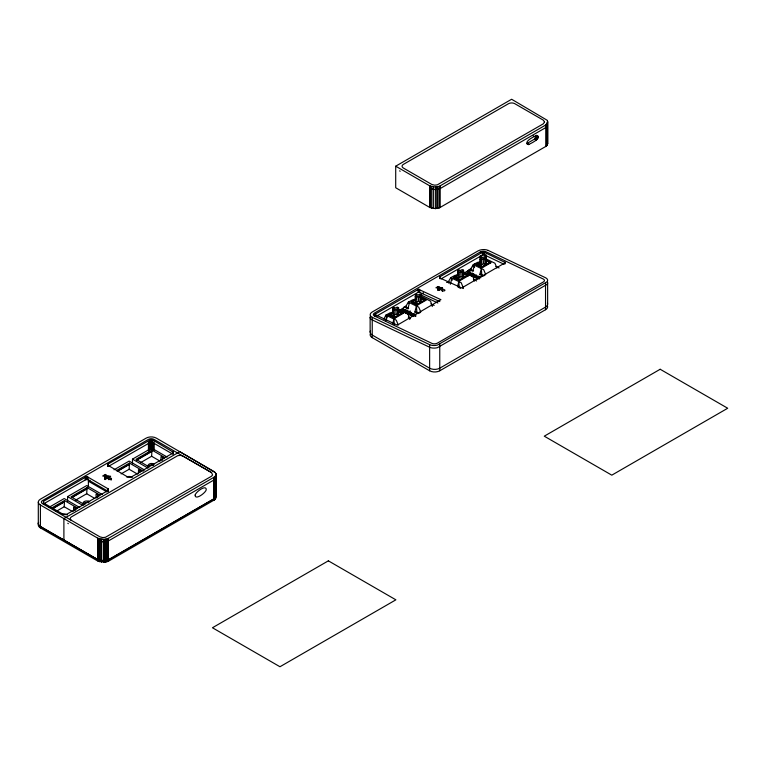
<?xml version="1.0" encoding="UTF-8"?>
<svg xmlns="http://www.w3.org/2000/svg" width="766" height="766" viewBox="0 0 766 766"><rect width="100%" height="100%" fill="white"/><g stroke="black" fill="none" stroke-linecap="round" stroke-linejoin="round"><path stroke-width="1.15" d="M38.539 523.896A7.162 4.136 0 0 0 40.397 527.889L98.153 561.258L104.961 562.215L104.961 560.913L101.524 560.932L98.134 559.975L63.904 540.154L63.884 518.592L179.809 451.672L215.313 472.622L215.926 474.393L215.935 495.803L214.652 498.455M56.215 511.353L64.2 506.747L64.536 500.571L77.433 508.011M75.71 500.093L86.702 493.754L87.037 487.578L99.925 495.028M88.387 486.946L88.387 481.201L89.976 480.282M97.952 559.869L97.77 538.163L98.134 559.975M105.076 479.612L105.076 477.314M121.133 473.876L129.128 469.261L129.464 463.095L116.48 470.583M140.638 462.616L151.62 456.268L151.965 450.102L164.853 457.541M107.623 466.37L108.293 463.88L150.49 439.722L152.635 439.923L173.164 452.122L172.494 453.309L130.641 477.381L128.152 477.266L107.623 465.067M395.716 166.184L395.706 187.756L429.965 207.557L435.366 208.62L439.301 207.912L546.474 146.047L547.728 143.587L547.728 121.995L547.115 120.224L511.631 99.254L395.716 166.184L429.965 185.966L435.366 187.028L439.301 186.32L545.852 124.944L547.728 121.995M429.592 207.347L429.592 185.755M97.77 559.755L40.397 526.615A7.162 4.136 0 0 1 38.539 522.623M374.909 314.472L397.315 325.148L440.929 299.669L418.523 289.289L375.12 314.184L375.043 316.262M528.348 144.611C522.441 141.729 535.75 135.774 536.679 135.4C542.587 138.282 529.277 144.228 528.348 144.611L526.673 143.644L535.003 138.828L536.468 135.793L536.468 138.158M215.658 498.446L215.715 473.407L215.658 498.446L214.671 499.738L108.379 561.239L104.961 562.215M385.681 320.743L386.945 315.669L387.117 317.967M392.632 324.056L393.896 318.982L394.318 324.727M415.948 315.161L402.648 308.822L404.209 306.994L407.933 308.765L409.446 302.685M418.092 313.61L414.885 312.078L416.398 305.998L416.895 312.882M450.36 284.272L451.873 278.192L452.045 280.49M457.561 286.57L458.824 281.495L459.246 287.24M483.02 276.124L479.803 274.592L481.326 268.512L481.824 275.406M393.092 310.948L393.13 311.092A3.026 1.589 -4.2 0 1 390.105 312.844L385.825 315.142L383.948 319.068M385.834 316.368L386.954 314.491M404.209 306.994L406.085 305.912L408.326 302.149L412.596 299.851A3.026 1.589 -4.2 0 0 415.517 298.52M408.326 303.384L409.446 301.498M446.635 282.501L448.512 281.419L450.753 277.656L455.033 275.358A3.026 1.589 -4.2 0 0 458.049 273.606L458.02 273.462M480.876 277.675L467.576 271.346L471.013 268.426L473.254 264.663L477.524 262.365A3.026 1.589 -4.2 0 0 480.55 260.622L480.512 260.469M472.699 266.836L474.374 264.021M215.16 497.919L215.667 496.971L215.658 475.552L214.652 476.864L214.671 499.738M43.499 501.309L43.499 502.936L63.31 514.398L66.077 514.647L107.939 490.585L108.379 488.986L88.08 477.189L85.936 476.998L43.499 501.309L43.499 503.913L85.936 479.593L88.08 479.784L107.939 491.236L107.939 488.631M38.549 522.45A7.162 4.136 0 0 0 40.407 526.443L98.163 559.783L104.971 560.741L108.389 559.764L214.049 498.762L215.189 497.728L215.179 476.318L215.179 499.202M439.741 276.861L439.741 277.924L461.754 287.939L505.407 262.614L484.256 252.225L482.695 252.138L439.741 276.861L439.875 278.652M214.671 498.446L108.36 559.946M105.612 475.552L106.417 475.083L105.335 474.46L102.682 475.992L105.057 476.442L104.693 477.965L105.88 479.056L106.934 478.444C104.492 476.998 108.437 475.59 109.586 476.912L110.639 476.308L105.612 475.552L106.11 478.434M104.99 479.095L105.057 476.442M439.042 286.924L438.372 287.307L438.564 289.998L439.234 289.615L439.042 286.924L438.142 286.494L435.931 287.777L437.903 288.006L437.597 289.184L439.052 290.161M399.067 311.379L403.251 313.371L402.543 312.997L395.122 317.287C383.124 312.576 393.427 313.734 395.151 318.053L388.869 315.056L393.226 312.471M420.515 297.888L425.752 300.387L425.044 300.013L417.614 304.303C405.626 299.592 415.928 300.751 417.642 305.06L411.371 302.072L415.727 299.487M462.942 273.395L468.179 275.884L467.471 275.521L460.05 279.801C448.053 275.09 458.355 276.258 460.069 280.567L453.798 277.579L458.154 274.994M486.487 260.909L490.671 262.901L489.972 262.527L482.542 266.817C470.554 262.106 480.856 263.265 482.57 267.573L476.299 264.586L480.655 262.001M488.143 250.405A7.172 3.763 -4.2 0 0 478.013 250.913L372.238 311.982A7.172 3.763 -4.2 0 0 372.247 317.315L429.63 344.652A7.191 3.773 -4.2 0 0 437.434 345.083L547.087 281.773A7.191 3.773 -4.2 0 0 545.536 277.742L488.143 250.396M172.494 451.365L172.494 453.96L152.635 442.518L150.49 442.327L108.293 466.475L108.293 463.88M376.336 316.291L418.715 291.98L439.856 301.603M440.977 278.948L482.886 254.829L484.447 254.915L504.143 264.299M393.207 312.796L392.853 307.932L393.983 307.281L395.543 308.028L397.238 307.051L398.579 307.693L398.933 312.557M415.565 297.859L415.354 294.939L416.474 294.297L418.045 295.044L419.73 294.067L421.08 294.709L421.434 299.573M458.135 275.31L457.781 270.446L458.901 269.795L460.471 270.542L462.166 269.575L463.507 270.216L463.861 275.08M480.655 262.47L480.282 257.462L481.402 256.811L482.973 257.558L484.658 256.581L486.008 257.223L486.362 262.087M49.101 507.274L64.2 498.551L79.75 507.532M67.571 501.232L67.571 496.607L86.702 485.567L102.242 494.539M114.019 469.797L129.128 461.075L144.669 470.056M132.489 463.746L132.489 459.131L151.62 448.081L167.17 457.063M392.738 309.655L394.078 310.297L395.763 309.32L397.334 310.067L398.464 309.416L398.818 314.28L397.688 314.931L396.118 314.184L394.433 315.161L393.092 314.52L392.738 309.655L394.423 308.679L392.853 307.932M421.08 294.709L419.395 295.686L420.965 296.432L421.31 301.297L420.189 301.948L418.619 301.191L416.934 302.168L415.584 301.526L415.229 296.662L416.924 295.695L415.354 294.939M457.656 272.169L459.006 272.811L460.692 271.834L462.262 272.581L463.392 271.93L463.746 276.794L462.616 277.445L461.046 276.698L459.361 277.675L458.011 277.033L457.656 272.169L459.351 271.193L457.781 270.446M486.008 257.223L484.313 258.199L485.883 258.946L486.238 263.81L485.117 264.462L483.547 263.715L481.862 264.691L480.512 264.05L480.158 259.186L481.843 258.209L480.282 257.462M423.521 292.794L420.333 294.642L437.884 303.001M51.552 508.069L64.536 500.571M87.037 487.578L71.056 496.808L84.94 504.823M151.965 450.102L135.984 459.322L148.872 466.762M398.579 307.693L396.893 308.669L408.067 314.165L409.791 319.527M415.229 296.662L416.58 297.304L418.265 296.327L419.835 297.084L420.965 296.432M463.507 270.216L461.821 271.183L472.995 276.679L474.432 280.988M480.158 259.186L481.508 259.827L483.193 258.851L484.763 259.597L485.883 258.946M53.218 508.021L63.205 502.247M71.717 497.335L86.702 488.689M117.141 471.119L128.123 464.77M136.645 459.849L150.624 451.777M52.557 508.787L64.536 501.874M72.052 497.527L87.037 488.88M105.612 478.147L106.417 477.687M117.476 471.31L129.464 464.387M136.98 460.05L151.965 451.394M393.36 311.973L391.225 313.438M415.861 298.979L413.726 300.454M458.288 274.487L456.153 275.961M480.789 261.493L478.645 262.968M393.207 312.202L388.467 315.037L394.969 318.129L403.634 313.131L398.99 310.91M415.708 299.219L410.969 302.043L417.47 305.136L426.135 300.138L420.563 297.486M458.135 274.716L453.395 277.551L459.897 280.643L468.562 275.645L462.99 272.993M480.636 261.733L475.887 264.557L482.389 267.66L491.054 262.652L486.41 260.44M390.133 314.328L392.92 312.72M411.371 302.072L414.492 300.262M453.798 277.579L458.777 274.697M476.299 264.586L480.349 262.25M406.583 307.97L406.449 306.084L405.319 306.735L408.68 308.334L407.933 308.765M447.746 282.233L448.876 281.582L449.01 283.477M471.511 270.494L471.368 268.598L470.247 269.249L473.608 270.848M403.797 307.855L399.775 310.182L413.19 316.578M471.463 268.885L464.694 272.696L478.118 279.092M467.576 271.346L469.635 270.159M438.583 289.96L439.454 289.452L438.794 288.543A1.475 0.776 -4.2 0 1 439.866 287.92L442.547 287.671L438.372 287.307M467.586 271.126A1.273 0.67 -4.2 0 0 467.586 272.074L468.821 272.658L470.238 271.834M404.994 310.776L403.979 311.36L403.893 310.144L402.657 309.55A1.273 0.67 -4.2 0 1 402.657 308.602M395.103 317.019L402.543 312.997L399.747 311.666M417.594 304.025L425.044 300.013L421.31 298.233M460.021 279.533L467.471 275.521L462.798 273.29M482.523 266.549L489.972 262.527L487.166 261.196M414.885 312.078L415.632 311.647L418.992 313.246L420.122 312.595M479.803 274.592L480.56 274.161L483.921 275.76L485.05 275.109M370.38 333.65A7.162 4.136 0 0 0 372.238 337.653L429.63 370.782A7.162 4.136 0 0 0 439.761 370.782L545.536 309.713A7.162 4.136 0 0 0 547.393 305.72M108.379 559.936L107.479 560.319L107.479 538.737L108.379 538.345L108.389 559.764M214.681 471.923L156.312 438.114A7.162 4.136 0 0 0 146.182 438.114L40.397 499.183A7.162 4.136 0 0 0 40.397 505.024L98.134 538.383L103.544 539.446L107.499 538.718L107.508 560.138M101.543 562.215L101.524 539.341L103.563 539.427L103.573 560.846M99.867 560.588L101.543 560.913M153.468 465.211L152.626 465A3.504 2.02 0 0 0 148.278 466.36M88.54 502.697L87.707 502.477A3.504 2.02 0 0 0 83.216 504.363M485.625 258.707L494.932 263.217L496.933 267.995M486.219 260.478L489.953 262.259M495.889 266.434L499.097 267.966M473.254 264.663L483.681 269.709L485.682 274.496M469.137 269.508L472.861 271.279L474.374 265.199L474.537 267.497M479.861 276.852L478.52 276.21L478.664 278.192M469.022 272.859L469.922 273.29L468.907 273.874L468.821 272.658M469.232 273.203L479.775 278.221M479.554 278.948L467.672 273.29A1.273 0.67 -4.2 0 1 467.672 272.342M462.779 273.022L467.452 275.243M473.388 279.427L476.596 280.959M450.753 277.656L461.18 282.702L463.181 287.48M462.549 288.102L463.468 288.533M458.058 287.145L460.586 288.351M442.327 288.772L444.567 289.845A1.197 0.622 -4.2 0 1 444.567 290.726A1.197 0.622 -4.2 0 1 442.882 290.812L440.642 289.749A1.197 0.622 -4.2 0 1 440.642 288.859A1.197 0.622 -4.2 0 1 442.327 288.772L442.528 291.463A1.197 0.622 -4.2 0 0 442.279 291.377M438.334 289.184L439.234 289.615M437.692 290.505L437.903 288.006M420.697 296.183L430.559 301.172L432.292 306.534M421.29 297.964L425.025 299.745M430.961 303.92L434.169 305.452M408.326 302.149L418.753 307.195L420.754 311.982M405.75 309.828L407.474 310.651L407.608 312.471M404.304 310.68L415.9 316.205M413.563 315.918L402.744 310.766A1.273 0.67 -4.2 0 1 402.543 309.971M398.789 310.948L402.523 312.729M408.46 316.913L410.605 317.928M408.326 317.641L410.002 318.436M385.825 315.142L396.261 320.178L398.253 324.966M60.083 537.981L63.904 540.154M71.544 520.449L42.609 503.75A3.983 2.298 0 0 1 41.441 502.123L41.488 501.768A3.983 2.298 0 0 1 42.609 500.504L148.422 439.406A3.983 2.298 0 0 1 150.605 438.765L151.228 438.736A3.983 2.298 0 0 1 154.043 439.406L211.588 472.622L212.594 474.987L211.454 476.26L105.44 537.292L102.816 537.588L100.001 536.88L71.544 520.449A4.452 2.576 0 0 1 71.544 516.811L177.808 455.636L180.527 455.387L182.988 456.105L211.588 472.622M536.583 135.343L538.077 136.204M538.144 136.76L535.903 135.467L535.903 137.832M536.401 136.415L538.077 137.382M536.2 137.076L537.876 138.043M533.107 135.85L536.2 137.631M535.894 137.727L537.56 138.694M535.482 138.33L537.158 139.297M535.003 138.828L536.679 139.795M534.496 139.201L536.171 140.168M527.18 143.424L528.856 144.391M164.144 458.432L160.994 456.613L161.013 460.672M151.62 456.268L160.075 461.151M132.489 459.131L148.039 468.103M129.464 463.095L143.347 471.109M141.643 471.425L138.493 469.606L138.512 473.666M129.128 469.261L137.574 474.144M111.156 478.377A1.197 0.689 0 0 1 111.156 479.353A1.197 0.689 0 0 1 109.471 479.353L107.221 478.061A1.197 0.689 0 0 1 107.221 477.084A1.197 0.689 0 0 1 108.906 477.084L111.156 478.377L111.156 480.11M105.057 479.037L104.569 476.155M88.387 481.201L107.039 491.973M99.216 495.908L96.066 494.099L96.085 498.159M86.702 493.754L94.208 498.092M67.571 496.607L83.111 505.589M76.715 508.902L73.574 507.082L73.584 511.152M64.2 506.747L72.655 511.621M429.592 188.359L435.366 189.623L440.191 188.551L545.852 127.549L547.46 125.748L547.115 122.819M97.77 540.767L103.544 542.041L108.36 540.959L214.02 479.956L215.639 478.166L215.715 476.012M399.641 170.847L400.158 171.297M67.81 523.264L68.337 523.714M547.115 141.815L547.728 143.587M215.935 495.803L215.734 473.398M215.734 494.989L215.907 495.995M504.986 262.096L505.12 263.897M484.256 252.225L484.447 254.915M484.763 259.597L485.117 264.462M483.786 252.081L483.988 254.772M483.241 252.052L483.432 254.743M482.695 252.138L482.886 254.829M483.193 258.851L483.547 263.715M482.226 252.33L482.427 255.021M481.508 259.827L481.862 264.691M476.193 274.917L476.347 276.938M474.068 275.999L473.924 274.017L472.574 273.376L472.718 275.358M472.402 273.165L472.526 274.994M469.817 271.94L470.046 275.042M462.262 272.581L462.616 277.445M460.692 271.834L461.046 276.698M459.006 272.811L459.361 277.675M438.784 287.509L438.975 290.199M438.142 286.494L438.276 288.294M419.596 289.347L419.787 292.038M419.835 297.084L420.189 301.948M419.079 289.261L419.27 291.951M418.523 289.289L418.715 291.98M418.006 289.424L418.198 292.124M418.265 296.327L418.619 301.191M416.58 297.304L416.934 302.168M415.095 314.28L415.229 316.099M415.076 316.32L414.933 314.338L413.592 313.696L413.736 315.678M411.265 312.394L411.419 314.424M410.116 310.852L410.375 314.424M409.14 313.486L408.996 311.503L407.646 310.862L407.79 312.844M404.908 309.56L405.07 311.896M397.334 310.067L397.688 314.931M395.763 309.32L396.118 314.184M394.078 310.297L394.433 315.161M375.12 314.184L375.254 315.985M214.681 498.264L214.671 476.854L108.36 538.364L108.379 561.239M214.049 498.762L214.049 477.342L214.049 500.236M162.564 456.842L162.574 460.261M154.043 441.982L154.052 450.226M153.573 442.92L153.573 448.809M153.037 442.738L153.037 449.805M152.463 441.417L152.463 449.661M151.85 441.331L151.859 448.397M151.228 441.302L151.237 449.546M150.672 441.331L150.615 449.575M150.002 441.417L150.002 449.661M149.427 442.738L149.427 449.805M148.891 442.92L148.901 451.164M148.422 441.982L148.422 450.226M140.073 469.836L140.073 472.115M106.014 560.559L106.005 539.149L106.005 562.033M104.971 560.741L104.961 539.321L104.942 560.923L107.499 560.31L107.499 561.612M101.543 539.331L101.552 560.741M99.877 560.415L99.867 538.996L99.867 561.89M98.163 559.783L98.153 538.374L98.153 561.258M97.646 494.319L97.655 497.737M75.145 507.312L75.154 510.731M40.397 505.024L40.407 526.443M38.3 502.103L38.31 523.523M547.633 282.893L547.633 304.188M547.537 120.999L547.537 142.591M547.46 123.154L547.46 144.745M546.981 123.92L546.981 145.511M546.474 124.456L546.474 146.047M545.852 124.944L545.852 146.536M545.536 283.075L545.536 309.713M485.893 254.302L485.893 257.788M480.272 255.72L480.272 262.575M440.191 185.946L440.191 207.538M439.761 344.145L439.761 370.782M439.301 186.32L439.301 207.912M437.817 186.751L437.817 208.333M436.764 186.923L436.764 208.515M435.366 187.028L435.366 208.62M433.345 186.923L433.345 208.515M431.67 186.598L431.67 208.189M429.965 185.966L429.965 207.557M429.774 185.86L429.774 207.452M429.63 344.652L429.63 370.782M372.238 317.315L372.238 337.653M370.141 317.354L370.141 332.128M215.907 474.403L215.926 497.287M173.164 452.122L173.164 454.286M172.934 451.71L172.934 453.443M153.267 463.727L153.267 465.163M152.635 439.923L152.635 442.518M151.965 439.722L151.965 442.327M151.228 439.655L151.228 442.25M150.49 439.722L150.49 442.327M149.83 439.923L149.83 442.518M108.906 477.084L108.906 479.679A1.197 0.689 0 0 0 108.37 479.506M108.379 488.986L108.379 491.58M107.853 464.225L107.853 465.958M106.11 475.839L106.11 477.572M105.335 474.46L105.335 477.065M103.544 539.446L103.563 562.321M88.349 501.213L88.349 502.64M88.08 477.189L88.08 479.784M87.41 476.998L87.41 479.593M86.673 476.931L86.673 479.526M85.936 476.998L85.936 479.593M85.275 477.189L85.275 479.784M40.397 526.615L40.397 527.889M547.393 303.116A7.162 4.136 0 0 1 545.536 307.109L439.761 368.187A7.162 4.136 0 0 1 429.63 368.187L372.238 335.048A7.162 4.136 0 0 1 370.38 331.056M547.393 281.936A7.191 3.773 -4.2 0 1 547.096 284.368L437.434 347.678A7.191 3.773 -4.2 0 1 429.63 347.257L372.238 319.92A7.172 3.763 -4.2 0 1 370.38 316.368M61.807 514.513A3.504 2.02 0 0 1 65.206 514.043L66.039 514.254A3.504 2.02 0 0 1 67.293 515.011M84.174 504.382A3.504 2.02 0 0 1 83.724 501.931A3.504 2.02 0 0 1 87.707 501.05L88.54 501.261A3.504 2.02 0 0 1 89.794 502.027M149.102 466.896A3.504 2.02 0 0 1 148.652 464.455A3.504 2.02 0 0 1 152.626 463.564L153.468 463.784A3.504 2.02 0 0 1 154.177 464.11M126.725 477.036A3.504 2.02 0 0 1 130.134 476.557L130.967 476.778A3.504 2.02 0 0 1 132.221 477.534M195.129 495.037C194.842 500.677 205.47 493.093 206.246 489.8C206.533 484.16 195.904 491.734 195.129 495.037M544.53 122.1L543.276 123.843L437.262 184.874L434.638 185.18L431.832 184.462L403.366 168.032A4.452 2.576 0 0 1 403.366 164.393L508.509 103.697A4.452 2.576 0 0 1 514.809 103.697L543.42 120.214L544.53 122.1M480.272 251.985L374.488 313.055A3.983 2.087 -4.2 0 0 374.488 316.013L431.88 343.36A3.983 2.087 -4.2 0 0 437.51 343.072L543.285 282.003A3.983 2.087 -4.2 0 0 543.285 279.035L485.893 251.698A3.983 2.087 -4.2 0 0 480.263 251.985M328.355 560.836L212.45 627.756L279.963 666.746L395.878 599.826L328.355 560.836M660.177 369.26L544.272 436.18L611.795 475.169L727.7 408.249L660.177 369.26"/></g></svg>
